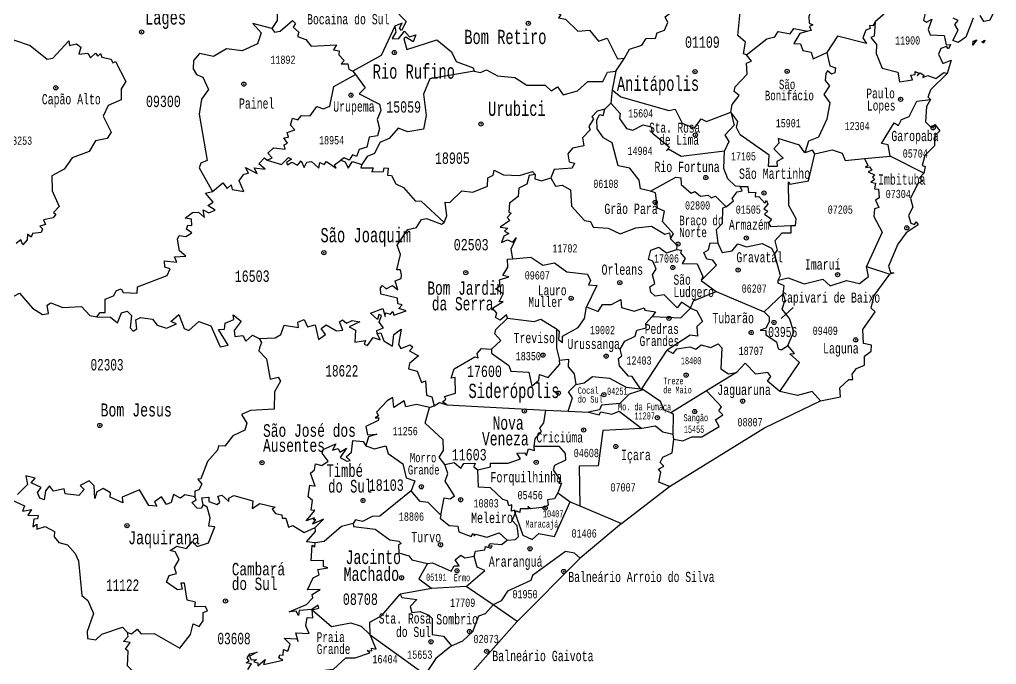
# Model space of a CAD drawing. Header units: millimetres. Extents: x 9851 to 10267, y 23387 to 23778.
# Drawn here: x 10084.85 to 10105.99, y 23432.94 to 23446.9 of the extents above; entities that cross this region are included whole.
import ezdxf
from ezdxf.enums import TextEntityAlignment as Align

# ---------------------------------------------------------------- set-up
doc = ezdxf.new("R2010")
doc.units = ezdxf.units.MM
doc.layers.add('3', color=7, linetype='Continuous')
doc.styles.add('MONOTXT', font='MONOTXT', dxfattribs={"height": 0.2})

# ---------------------------------------------------------------- blocks, each defined once
blk = doc.blocks.new('SEDE')
at = {"layer": '3', "color": 7, "linetype": 'Continuous'}
blk.add_circle((0, 0), 0.00451, dxfattribs=at)

msp = doc.modelspace()

# ---------------------------------------------------------------- linework, layer by layer
at = {"color": 7, "linetype": 'Continuous'}
for p, q in [((10097.756, 23445.785), (10097.939, 23446.066)), ((10092.059, 23445.786), (10092.119, 23445.711)), ((10097.756, 23445.785), (10097.671, 23445.379)), ((10097.671, 23445.379), (10097.644, 23445.094)), ((10097.644, 23445.094), (10097.515, 23444.964)), ((10103.136, 23443.897), (10103.688, 23443.946)), ((10104.418, 23443.576), (10103.688, 23443.946)), ((10103.176, 23441.559), (10103.684, 23441.388)), ((10099.6, 23441.251), (10099.927, 23441.018)), ((10099.927, 23441.018), (10100.962, 23440.578)), ((10101.376, 23440.968), (10100.962, 23440.578)), ((10101.594, 23440.672), (10101.328, 23440.428)), ((10098.317, 23438.907), (10098.864, 23439.743)), ((10100.362, 23439.26), (10099.717, 23438.864)), ((10098.316, 23438.876), (10098.283, 23438.905)), ((10098.317, 23438.907), (10098.316, 23438.876)), ((10099.717, 23438.864), (10098.941, 23438.386)), ((10093.721, 23438.506), (10093.819, 23438.542)), ((10094.095, 23438.561), (10096.238, 23438.448)), ((10096.238, 23438.448), (10096.719, 23438.423)), ((10096.719, 23438.423), (10097.158, 23438.4)), ((10099.008, 23437.818), (10098.997, 23437.92)), ((10097.874, 23435.995), (10098.916, 23436.795)), ((10096.498, 23436.654), (10096.765, 23436.464)), ((10096.765, 23436.464), (10096.973, 23436.373)), ((10096.973, 23436.373), (10097.874, 23435.995)), ((10095.576, 23436.213), (10095.577, 23436.22)), ((10097.874, 23435.995), (10096.983, 23435.244)), ((10096.983, 23435.244), (10095.62, 23433.875)), ((10093.771, 23434.585), (10093.088, 23434.463)), ((10094.514, 23434.628), (10093.771, 23434.585)), ((10095.095, 23434.232), (10094.514, 23434.628)), ((10095.62, 23433.875), (10095.095, 23434.232)), ((10094.217, 23432.298), (10095.62, 23433.875)), ((10092.438, 23433.582), (10093.624, 23432.726))]:
    msp.add_line(p, q, dxfattribs=at)
for points in [[(10095.678, 23448.793), (10095.652, 23448.455), (10095.714, 23448.265), (10095.956, 23448.067), (10095.985, 23447.793), (10096.112, 23447.595), (10096.029, 23447.523), (10096.06, 23447.29), (10096.149, 23447.28), (10096.172, 23447.199), (10096.463, 23447.178), (10096.503, 23447.127), (10096.449, 23447.069), (10096.559, 23447.007), (10096.51, 23446.939), (10096.661, 23446.91), (10096.928, 23446.653), (10097.18, 23446.674), (10097.375, 23446.435), (10097.567, 23446.501), (10097.792, 23446.054), (10097.939, 23446.066)], [(10102.298, 23448.552), (10102.383, 23448.498), (10102.121, 23448.195), (10102.34, 23448.013), (10102.38, 23447.884), (10102.616, 23447.881), (10102.682, 23447.747), (10102.431, 23447.667), (10102.427, 23447.61), (10102.275, 23447.709), (10102.054, 23447.631), (10102.152, 23447.239), (10102.002, 23447.14), (10101.928, 23446.969), (10101.938, 23446.825), (10102.018, 23446.791), (10101.945, 23446.752), (10101.979, 23446.667), (10101.905, 23446.651)], [(10103.22, 23448.64), (10103.141, 23448.538), (10103.442, 23448.52), (10103.364, 23448.409), (10103.35, 23448.16), (10103.447, 23448.009), (10103.555, 23447.991), (10103.521, 23447.906), (10103.689, 23447.843), (10103.787, 23447.704), (10103.889, 23447.845), (10103.998, 23447.807), (10103.87, 23447.738), (10104.023, 23447.44), (10103.997, 23447.214), (10103.597, 23447.053), (10103.366, 23446.85)], [(10090.752, 23448.397), (10090.725, 23448.054), (10090.624, 23448.069), (10090.48, 23447.858), (10090.517, 23447.719), (10090.438, 23447.563), (10090.515, 23447.488), (10090.424, 23447.203), (10090.426, 23446.881), (10090.309, 23446.712)], [(10092.363, 23448.019), (10092.285, 23448.007), (10092.333, 23447.797), (10092.603, 23447.735), (10092.633, 23447.787), (10092.761, 23447.639), (10092.771, 23447.436), (10093.005, 23447.466), (10093.013, 23447.331), (10093.148, 23447.283), (10093.135, 23447.215), (10093.045, 23447.263), (10092.942, 23447.144), (10093.215, 23446.863), (10093.117, 23446.666), (10093.073, 23446.717), (10093.127, 23446.823), (10092.971, 23446.762)], [(10097.939, 23446.066), (10098.049, 23446.26), (10098.312, 23446.348), (10098.41, 23446.489), (10098.613, 23446.499), (10098.644, 23446.614), (10098.807, 23446.672), (10098.88, 23446.841), (10098.824, 23446.959), (10099.115, 23447.188), (10099.166, 23447.36)], [(10100.584, 23446.138), (10100.513, 23446.158), (10100.562, 23446.412), (10100.393, 23446.556), (10100.44, 23447.059)], [(10104.451, 23447.065), (10104.409, 23446.891), (10104.478, 23446.849), (10104.591, 23446.91), (10104.514, 23446.689), (10104.557, 23446.569), (10104.855, 23446.558), (10104.899, 23446.356), (10104.996, 23446.359), (10104.955, 23446.268), (10104.907, 23446.321), (10104.783, 23446.273), (10104.733, 23446.154), (10104.826, 23445.95), (10105.009, 23446.025), (10104.922, 23445.737)], [(10105.99, 23447.171), (10105.838, 23446.884), (10105.716, 23446.863), (10105.637, 23446.987)], [(10090.309, 23446.712), (10090.367, 23446.632), (10090.489, 23446.654), (10090.755, 23446.883), (10090.817, 23446.818), (10090.772, 23446.736), (10090.893, 23446.633), (10090.865, 23446.538), (10091.041, 23446.468), (10091.159, 23446.323), (10091.71, 23446.356), (10091.642, 23446.248), (10091.767, 23446.222), (10091.755, 23446.138), (10091.875, 23446.013), (10091.81, 23445.947), (10091.952, 23445.943), (10091.973, 23445.827), (10092.059, 23445.786)], [(10103.366, 23446.85), (10103.314, 23446.765), (10103.241, 23446.775), (10103.258, 23446.711), (10103.165, 23446.675), (10103.095, 23446.506), (10103.179, 23446.386), (10102.551, 23446.54), (10102.321, 23446.187)], [(10103.366, 23446.85), (10103.342, 23446.544), (10103.274, 23446.517), (10103.394, 23446.364), (10103.384, 23446.166), (10103.515, 23445.852), (10103.852, 23445.766), (10103.888, 23445.555), (10104.172, 23445.6), (10104.139, 23445.702), (10104.228, 23445.716), (10104.228, 23445.778), (10104.311, 23445.739), (10104.273, 23445.682), (10104.34, 23445.746), (10104.42, 23445.699), (10104.394, 23445.648), (10104.504, 23445.689), (10104.681, 23445.624), (10104.85, 23445.755), (10104.922, 23445.737)], [(10105.488, 23446.936), (10105.329, 23446.522), (10105.162, 23446.408), (10105.046, 23446.447), (10105.163, 23446.672), (10105.087, 23446.792), (10105.158, 23446.885), (10105.053, 23446.935)], [(10090.309, 23446.712), (10089.898, 23446.817), (10090.074, 23446.613), (10090.001, 23446.38), (10089.665, 23446.223), (10089.324, 23446.268), (10089.049, 23446.105), (10088.741, 23446.171), (10088.613, 23446.019), (10088.605, 23445.833), (10088.679, 23445.712), (10088.815, 23445.657), (10088.938, 23445.391), (10088.789, 23445.182), (10088.736, 23444.852), (10088.907, 23443.853), (10088.77, 23443.793), (10088.738, 23443.693), (10089.024, 23443.179)], [(10092.971, 23446.762), (10092.675, 23446.127), (10092.059, 23445.786)], [(10092.971, 23446.762), (10092.992, 23446.632), (10092.913, 23446.49), (10093.046, 23446.485), (10093.178, 23446.648), (10093.284, 23446.531), (10093.428, 23446.572), (10093.364, 23446.42), (10093.21, 23446.524), (10093.162, 23446.483), (10093.228, 23446.256), (10093.879, 23446.465), (10094.195, 23446.203), (10094.301, 23445.998), (10094.662, 23445.857), (10094.684, 23445.786)], [(10100.584, 23446.138), (10101.023, 23446.485), (10101.195, 23446.529), (10101.265, 23446.642), (10101.526, 23446.595), (10101.605, 23446.711), (10101.905, 23446.651)], [(10101.905, 23446.651), (10101.736, 23446.601), (10101.602, 23446.387), (10101.751, 23446.38), (10101.798, 23446.234), (10101.983, 23446.195), (10102.024, 23446.051), (10102.321, 23446.187)], [(10084.698, 23446.471), (10085.079, 23446.34), (10085.446, 23446.046), (10085.57, 23446.067), (10085.914, 23446.439), (10085.93, 23446.341), (10086.079, 23446.377), (10086.174, 23446.305), (10086.131, 23446.15), (10086.324, 23446.173), (10086.386, 23446.074), (10086.491, 23446.177), (10086.54, 23446.113), (10086.599, 23446.17), (10086.632, 23446.086), (10086.831, 23446.042), (10086.868, 23445.968), (10086.923, 23445.998), (10087.149, 23445.561), (10087.045, 23445.405), (10087.05, 23445.163), (10086.766, 23445.04), (10086.655, 23444.811), (10086.833, 23444.468), (10086.743, 23444.326), (10086.49, 23444.274), (10086.357, 23444.043), (10085.988, 23443.912), (10085.817, 23443.663), (10085.548, 23443.521), (10085.555, 23443.193), (10085.708, 23442.856), (10085.585, 23442.729), (10085.634, 23442.689), (10085.579, 23442.609), (10085.366, 23442.567), (10085.408, 23442.464), (10085.29, 23442.43), (10085.346, 23442.374), (10085.315, 23442.293), (10085.128, 23442.269), (10085.103, 23442.193), (10085.02, 23442.256), (10085.017, 23442.132), (10084.922, 23442.029), (10084.876, 23442.135), (10084.778, 23442.057)], [(10105.481, 23446.345), (10105.489, 23446.433), (10105.565, 23446.46), (10105.481, 23446.345)], [(10105.712, 23446.388), (10105.672, 23446.421), (10105.74, 23446.453), (10105.712, 23446.388)], [(10100.242, 23444.895), (10100.27, 23445.065), (10100.423, 23445.255), (10100.313, 23445.345), (10100.337, 23445.446), (10100.597, 23445.718), (10100.582, 23445.959), (10100.687, 23446.001), (10100.584, 23446.138)], [(10102.321, 23446.187), (10102.384, 23445.901), (10102.509, 23445.86), (10102.494, 23445.746), (10102.422, 23445.719), (10102.333, 23445.789), (10102.295, 23445.732), (10102.285, 23445.583), (10102.38, 23445.468), (10102.256, 23445.282), (10102.382, 23445.099), (10102.318, 23444.743), (10102.14, 23444.353), (10101.924, 23444.272), (10101.842, 23444.018)], [(10094.684, 23445.786), (10093.727, 23445.621), (10093.59, 23445.285), (10093.646, 23444.828), (10093.594, 23444.531), (10093.253, 23444.472), (10093.043, 23444.551), (10092.849, 23444.324), (10092.644, 23444.238), (10092.533, 23444.006), (10092.37, 23443.941), (10092.259, 23443.768)], [(10094.684, 23445.786), (10094.821, 23445.755), (10094.956, 23445.815), (10095.193, 23445.687), (10095.568, 23445.651), (10095.826, 23445.483), (10096.227, 23445.48), (10096.353, 23445.363), (10096.49, 23445.444), (10096.614, 23445.27), (10096.922, 23445.36), (10097.149, 23445.559), (10097.471, 23445.565), (10097.575, 23445.765), (10097.756, 23445.785)], [(10090.204, 23443.856), (10090.315, 23443.906), (10090.219, 23444.01), (10090.341, 23444.123), (10090.6, 23444.098), (10090.572, 23444.189), (10090.644, 23444.224), (10090.57, 23444.343), (10090.671, 23444.356), (10090.638, 23444.456), (10090.809, 23444.515), (10090.715, 23444.614), (10090.757, 23444.766), (10090.874, 23444.735), (10090.948, 23444.826), (10091.137, 23444.821), (10091.285, 23445.017), (10091.425, 23444.969), (10091.56, 23445.029), (10091.648, 23445.452), (10092.119, 23445.711)], [(10092.119, 23445.711), (10092.33, 23445.423), (10092.201, 23445.292), (10092.638, 23445.069), (10092.664, 23444.935), (10092.591, 23444.741), (10092.638, 23444.541), (10092.596, 23444.386), (10092.418, 23444.356), (10092.363, 23444.142), (10092.196, 23444.093), (10092.14, 23443.935), (10092.052, 23443.977), (10091.985, 23443.86), (10091.877, 23443.91), (10091.803, 23443.86)], [(10104.559, 23445.17), (10104.509, 23445.225), (10104.569, 23445.391), (10104.922, 23445.737)], [(10097.671, 23445.379), (10097.863, 23445.227), (10098.897, 23444.933), (10099.038, 23444.96), (10099.189, 23444.656), (10099.457, 23444.552), (10099.601, 23444.751), (10099.714, 23444.695), (10100.242, 23444.895)], [(10103.688, 23443.946), (10103.649, 23444.193), (10103.505, 23444.221), (10103.777, 23444.668), (10103.872, 23444.61), (10103.936, 23444.736), (10104.1, 23444.804), (10104.268, 23445.138), (10104.559, 23445.17)], [(10104.559, 23445.17), (10104.474, 23445.018), (10104.454, 23444.691), (10104.575, 23444.568), (10104.659, 23444.634), (10104.767, 23444.497), (10104.655, 23444.392), (10104.651, 23444.171), (10104.437, 23443.96), (10104.381, 23443.74), (10104.45, 23443.722), (10104.418, 23443.576)], [(10097.515, 23444.964), (10097.349, 23444.92), (10097.232, 23444.798), (10097.272, 23444.756), (10097.171, 23444.589), (10097.2, 23444.512), (10097.034, 23444.339), (10097.061, 23444.172), (10096.817, 23444.116), (10096.712, 23443.996), (10096.74, 23443.82), (10096.857, 23443.793), (10096.809, 23443.685), (10096.419, 23443.655), (10096.345, 23443.476)], [(10098.506, 23443.19), (10098.289, 23443.237), (10098.261, 23443.423), (10098.059, 23443.688), (10097.8, 23443.736), (10097.671, 23444.233), (10097.486, 23444.343), (10097.346, 23444.537), (10097.341, 23444.727), (10097.396, 23444.849), (10097.476, 23444.827), (10097.515, 23444.964)], [(10097.644, 23445.094), (10097.848, 23444.866), (10097.834, 23444.762), (10097.982, 23444.544), (10098.12, 23444.506), (10098.347, 23444.625), (10098.52, 23444.581), (10098.541, 23444.448), (10098.913, 23444.143), (10098.848, 23444.067), (10098.893, 23444.101), (10099.168, 23443.943), (10100.107, 23444.064)], [(10100.242, 23444.895), (10100.314, 23444.614), (10100.113, 23444.401), (10100.197, 23444.263), (10100.107, 23444.064)], [(10101.842, 23444.018), (10101.727, 23444.181), (10101.269, 23444.326), (10101.283, 23444.225), (10101.175, 23444.101), (10101.375, 23443.899), (10101.238, 23443.833), (10101.244, 23443.722), (10101.054, 23443.72), (10101.072, 23443.966), (10100.442, 23444.404), (10100.363, 23444.567), (10100.394, 23444.697), (10100.242, 23444.895)], [(10102.058, 23443.996), (10102.007, 23444.074), (10101.842, 23444.018)], [(10102.058, 23443.996), (10102.435, 23444.082), (10102.653, 23444.012), (10102.715, 23443.853), (10103.136, 23443.897)], [(10089.024, 23443.179), (10089.248, 23443.369), (10089.342, 23443.244), (10089.43, 23443.326), (10089.449, 23443.226), (10089.705, 23443.178), (10089.599, 23443.412), (10089.7, 23443.553), (10089.8, 23443.577), (10089.74, 23443.699), (10089.988, 23443.57), (10089.926, 23443.694), (10090.162, 23443.667), (10090.025, 23443.781), (10090.15, 23443.906), (10090.204, 23443.856)], [(10090.204, 23443.856), (10090.514, 23443.768), (10090.671, 23443.919), (10090.733, 23443.883), (10090.627, 23443.807), (10090.648, 23443.758), (10090.742, 23443.815), (10090.864, 23443.752), (10090.943, 23443.846), (10091.01, 23443.701), (10091.068, 23443.814), (10091.164, 23443.832), (10091.328, 23443.684), (10091.345, 23443.808), (10091.443, 23443.767), (10091.491, 23443.829), (10091.7, 23443.687), (10091.663, 23443.759), (10091.803, 23443.86)], [(10100.444, 23443.29), (10100.346, 23443.296), (10100.18, 23443.455), (10100.093, 23443.68), (10100.107, 23444.064)], [(10101.538, 23442.443), (10101.642, 23442.446), (10101.657, 23442.586), (10101.497, 23442.876), (10101.489, 23443.387), (10101.519, 23443.339), (10101.923, 23443.408), (10102.058, 23443.996)], [(10103.136, 23443.897), (10103.203, 23443.742), (10103.156, 23443.699), (10103.24, 23443.713), (10103.293, 23443.641), (10103.211, 23443.609), (10103.351, 23443.54), (10103.308, 23443.489), (10103.36, 23443.44), (10103.271, 23443.384), (10103.373, 23443.359), (10103.349, 23443.236), (10103.44, 23443.232), (10103.449, 23443.046), (10103.369, 23442.989), (10103.445, 23442.835), (10103.353, 23442.807), (10103.338, 23442.638), (10103.517, 23442.303), (10103.176, 23441.559)], [(10091.803, 23443.86), (10091.895, 23443.823), (10091.959, 23443.682), (10092.054, 23443.827), (10092.259, 23443.768)], [(10092.259, 23443.768), (10092.232, 23443.696), (10092.502, 23443.696), (10092.472, 23443.609), (10092.725, 23443.614), (10092.74, 23443.691), (10092.827, 23443.686), (10092.808, 23443.535), (10092.898, 23443.523), (10092.989, 23443.344), (10093.157, 23443.27), (10093.408, 23442.979), (10093.543, 23442.971), (10094.038, 23442.512)], [(10094.038, 23442.512), (10094.092, 23442.652), (10094.061, 23442.949), (10094.158, 23442.945), (10094.418, 23443.195), (10094.658, 23443.165), (10094.974, 23443.298), (10094.983, 23443.474), (10095.097, 23443.536), (10095.117, 23443.643), (10095.324, 23443.541), (10095.67, 23443.525), (10095.953, 23443.61), (10096.009, 23443.545)], [(10096.009, 23443.545), (10095.876, 23443.523), (10095.827, 23443.34), (10095.655, 23443.251), (10095.64, 23443.072), (10095.453, 23442.925), (10095.436, 23442.731), (10095.488, 23442.709), (10095.404, 23442.616), (10095.458, 23442.549), (10095.252, 23442.406), (10095.413, 23442.384), (10095.343, 23442.324), (10095.438, 23442.271), (10095.327, 23442.211), (10095.278, 23442.074), (10095.407, 23442.133), (10095.521, 23442.086), (10095.594, 23442.18), (10095.477, 23441.935), (10095.516, 23441.72)], [(10096.009, 23443.545), (10096, 23443.458), (10096.144, 23443.409), (10096.345, 23443.476)], [(10096.345, 23443.476), (10096.449, 23443.298), (10096.589, 23443.314), (10096.771, 23443.215), (10096.79, 23442.861), (10097.078, 23442.552), (10097.202, 23442.529), (10097.259, 23442.408), (10097.584, 23442.384), (10097.846, 23442.263), (10098.184, 23442.396), (10098.526, 23442.432), (10098.815, 23442.256), (10098.916, 23442.282), (10098.936, 23442.154)], [(10098.506, 23443.19), (10099.052, 23443.493), (10099.161, 23443.473), (10099.17, 23443.332), (10099.381, 23443.147), (10099.459, 23443.178), (10099.582, 23443.08), (10099.754, 23443.1), (10099.813, 23443.04), (10099.912, 23443.078), (10100.144, 23442.851)], [(10104.418, 23443.576), (10104.325, 23443.474), (10104.392, 23443.405), (10104.288, 23443.354), (10104.127, 23443.026), (10104.178, 23442.842), (10104.083, 23442.661), (10104.136, 23442.493), (10104.214, 23442.463), (10104.253, 23442.523), (10104.292, 23442.458), (10104.038, 23442.286), (10103.858, 23442.041), (10103.656, 23441.561), (10103.694, 23441.428), (10103.772, 23441.422), (10103.684, 23441.388)], [(10100.144, 23442.851), (10100.298, 23442.975), (10100.268, 23443.032), (10100.378, 23443.175), (10100.489, 23443.193), (10100.444, 23443.29)], [(10100.444, 23443.29), (10100.606, 23443.288), (10100.622, 23443.162), (10100.772, 23443.167), (10100.77, 23443.066), (10100.849, 23443.069), (10100.976, 23442.93), (10101.013, 23442.983), (10101.041, 23442.903), (10100.958, 23442.804), (10101.045, 23442.755), (10100.967, 23442.689), (10101.123, 23442.582), (10101.056, 23442.495), (10101.097, 23442.425), (10101.538, 23442.443)], [(10086.524, 23440.467), (10086.596, 23440.562), (10086.702, 23440.562), (10086.702, 23440.85), (10086.883, 23440.918), (10086.946, 23441.039), (10087.046, 23441.074), (10087.093, 23440.991), (10087.395, 23440.979), (10087.404, 23441.118), (10088.046, 23441.365), (10088.105, 23441.507), (10087.993, 23441.544), (10087.985, 23441.681), (10088.255, 23441.65), (10088.205, 23441.763), (10088.447, 23441.781), (10088.308, 23441.898), (10088.267, 23442.149), (10088.3, 23442.225), (10088.444, 23442.205), (10088.58, 23442.286), (10088.463, 23442.365), (10088.487, 23442.454), (10088.575, 23442.443), (10088.569, 23442.581), (10088.435, 23442.605), (10088.589, 23442.728), (10088.72, 23442.731), (10088.848, 23442.614), (10088.819, 23442.782), (10088.946, 23442.715), (10089.081, 23442.775), (10088.924, 23442.875), (10089.037, 23442.948), (10088.871, 23443.146), (10089.024, 23443.179)], [(10098.936, 23442.154), (10099, 23442.264), (10098.762, 23442.534), (10098.807, 23442.755), (10098.655, 23442.819), (10098.612, 23443.151), (10098.506, 23443.19)], [(10100.144, 23442.851), (10100.062, 23442.821), (10100.052, 23442.488), (10099.926, 23442.35), (10099.961, 23442.065)], [(10092.587, 23440.106), (10092.581, 23440.169), (10092.725, 23440.228), (10092.628, 23440.348), (10092.683, 23440.497), (10092.623, 23440.517), (10092.598, 23440.411), (10092.445, 23440.545), (10092.711, 23440.646), (10092.758, 23440.472), (10092.765, 23440.555), (10092.873, 23440.524), (10092.924, 23440.586), (10092.946, 23440.506), (10093.218, 23440.598), (10093.057, 23440.649), (10093.13, 23440.729), (10093.038, 23440.749), (10093.03, 23440.868), (10092.667, 23440.955), (10092.66, 23441.096), (10092.703, 23441.143), (10092.786, 23441.07), (10092.917, 23441.143), (10093.038, 23441.05), (10092.981, 23441.248), (10093.108, 23441.299), (10093.114, 23441.375), (10093.092, 23441.486), (10093.016, 23441.485), (10093.092, 23441.813), (10093.019, 23442.017), (10093.252, 23442.361), (10093.436, 23442.404), (10093.547, 23442.571), (10093.658, 23442.593), (10093.981, 23442.472), (10094.038, 23442.512)], [(10101.538, 23442.443), (10101.538, 23442.276), (10101.343, 23442.278), (10101.193, 23442.11), (10101.244, 23441.91), (10101.185, 23441.83)], [(10083.792, 23442.117), (10083.802, 23441.922), (10084.162, 23441.581), (10084.106, 23441.418), (10084.464, 23441.168), (10084.429, 23440.997), (10084.506, 23440.883), (10084.633, 23440.866), (10084.847, 23440.978), (10085.129, 23440.653), (10085.344, 23440.515), (10085.475, 23440.537), (10085.445, 23440.719), (10085.529, 23440.769), (10085.785, 23440.669), (10086.19, 23440.69), (10086.373, 23440.499), (10086.524, 23440.467)], [(10099.372, 23440.653), (10099.173, 23440.786), (10099.077, 23440.665), (10098.798, 23440.945), (10098.605, 23440.917), (10098.509, 23440.999), (10098.488, 23441.119), (10098.599, 23441.191), (10098.546, 23441.373), (10098.626, 23441.507), (10098.552, 23441.675), (10098.458, 23441.708), (10098.509, 23441.91), (10098.686, 23441.974), (10098.852, 23441.849), (10099.075, 23441.923)], [(10099.075, 23441.923), (10099.083, 23442.013), (10098.936, 23442.154)], [(10099.6, 23441.251), (10099.93, 23441.588), (10099.854, 23441.692), (10099.722, 23441.718), (10099.654, 23441.861), (10099.757, 23441.918), (10099.797, 23442.07), (10099.961, 23442.065)], [(10099.961, 23442.065), (10100.052, 23441.858), (10100.273, 23441.895), (10100.39, 23442.05), (10100.578, 23441.984), (10100.923, 23442.057), (10101.124, 23441.956), (10101.185, 23441.83)], [(10095.516, 23441.72), (10095.914, 23441.757), (10096.173, 23441.588), (10096.422, 23441.638), (10096.69, 23441.444), (10097.141, 23441.389), (10097.203, 23441.251), (10097.16, 23441.158), (10097.34, 23441.146), (10097.12, 23440.685)], [(10099.075, 23441.923), (10099.176, 23441.91), (10099.149, 23441.853), (10099.251, 23441.731), (10099.19, 23441.623), (10099.511, 23441.616), (10099.633, 23441.339), (10099.6, 23441.251)], [(10101.265, 23441.259), (10101.314, 23441.363), (10101.185, 23441.83)], [(10095.406, 23440.441), (10095.389, 23440.511), (10095.253, 23440.395), (10095.147, 23440.449), (10095.178, 23440.549), (10095.087, 23440.658), (10095.312, 23440.801), (10095.229, 23440.795), (10095.317, 23440.965), (10095.152, 23441.073), (10095.247, 23441.129), (10095.233, 23441.268), (10095.438, 23441.332), (10095.305, 23441.36), (10095.414, 23441.539), (10095.408, 23441.713), (10095.516, 23441.72)], [(10101.265, 23441.259), (10101.482, 23441.309), (10101.827, 23441.184), (10102.232, 23441.283), (10102.39, 23441.135), (10102.745, 23441.256), (10103.028, 23441.185), (10103.222, 23441.337), (10103.176, 23441.559)], [(10102.182, 23438.647), (10102.618, 23438.738), (10102.602, 23438.928), (10102.798, 23439.111), (10102.88, 23439.107), (10102.867, 23439.228), (10102.964, 23439.349), (10103.135, 23439.422), (10103.136, 23439.613), (10103.275, 23439.723), (10103.288, 23439.85), (10103.115, 23439.888), (10103.097, 23440.196), (10103.366, 23440.573), (10103.276, 23440.655), (10103.344, 23440.932), (10103.684, 23441.388)], [(10101.376, 23440.968), (10101.394, 23441.137), (10101.267, 23441.193), (10101.265, 23441.259)], [(10099.372, 23440.653), (10099.435, 23440.813), (10099.927, 23441.018)], [(10101.473, 23439.848), (10101.608, 23440.144), (10101.512, 23440.43), (10101.351, 23440.632), (10101.418, 23440.834), (10101.376, 23440.968)], [(10097.12, 23440.685), (10097.367, 23440.585), (10097.463, 23440.733), (10097.657, 23440.734), (10097.863, 23440.842), (10097.879, 23440.669), (10098.148, 23440.589), (10098.368, 23440.664), (10098.382, 23440.609), (10098.61, 23440.575), (10098.541, 23440.471)], [(10086.524, 23440.467), (10086.815, 23440.46), (10086.97, 23440.335), (10087.055, 23440.555), (10087.18, 23440.593), (10087.275, 23440.497), (10087.243, 23440.228), (10087.311, 23440.158), (10087.39, 23440.207), (10087.363, 23440.4), (10087.467, 23440.454), (10087.723, 23440.416), (10087.83, 23440.289), (10088.03, 23440.222), (10088.248, 23440.313), (10088.12, 23440.368), (10088.298, 23440.515), (10088.41, 23440.216), (10088.513, 23440.171), (10088.732, 23440.365), (10088.99, 23440.27), (10089.187, 23439.821), (10089.363, 23439.851), (10089.153, 23440.193), (10089.283, 23440.201), (10089.3, 23440.333), (10089.485, 23440.407), (10089.473, 23440.513), (10089.642, 23440.371), (10089.494, 23440.171), (10089.507, 23440.04), (10089.679, 23440.066), (10089.744, 23439.943), (10089.887, 23440.072), (10090.031, 23440)], [(10096.472, 23440.209), (10096.529, 23440.159), (10096.512, 23439.977), (10096.597, 23439.91), (10096.599, 23440.052), (10096.939, 23440.236), (10097.077, 23440.433), (10097.12, 23440.685)], [(10098.541, 23440.471), (10099.16, 23440.448), (10099.372, 23440.653)], [(10099.372, 23440.653), (10099.506, 23440.6), (10099.629, 23440.365), (10099.505, 23440.258), (10099.522, 23440.051), (10099.359, 23440.071), (10098.864, 23439.743)], [(10100.962, 23440.578), (10101.073, 23440.467), (10101.072, 23440.36), (10101.001, 23440.224), (10100.873, 23440.176), (10100.998, 23440.173), (10101.002, 23440.08), (10101.23, 23439.925), (10101.263, 23439.771), (10101.34, 23439.751), (10101.473, 23439.848)], [(10090.031, 23440), (10090.379, 23440.011), (10090.501, 23440.085), (10090.573, 23440.29), (10090.882, 23440.238), (10090.87, 23440.35), (10091.01, 23440.411), (10091.082, 23440.25), (10091.243, 23440.291), (10091.321, 23439.978), (10091.472, 23440.087), (10091.377, 23440.213), (10091.483, 23440.295), (10091.705, 23440.161), (10091.844, 23440.181), (10091.776, 23440.357), (10091.84, 23440.401), (10091.927, 23440.327), (10092.044, 23440.387), (10092.216, 23440.357), (10091.983, 23440.251), (10092.118, 23440.181), (10092.103, 23439.916), (10092.334, 23439.957), (10092.305, 23439.875), (10092.379, 23439.849), (10092.5, 23440.017), (10092.652, 23439.966), (10092.587, 23440.106)], [(10095.059, 23439.767), (10095.263, 23439.957), (10095.131, 23440.097), (10095.155, 23440.194), (10095.406, 23440.441)], [(10095.406, 23440.441), (10095.983, 23440.365), (10096.128, 23440.417), (10096.472, 23440.209)], [(10098.283, 23438.905), (10098.109, 23439.173), (10098.03, 23439.179), (10097.829, 23439.408), (10097.807, 23439.562), (10097.883, 23439.622), (10097.847, 23439.766), (10097.947, 23439.941), (10098.169, 23440.052), (10098.205, 23440.181), (10098.407, 23440.228), (10098.402, 23440.325), (10098.541, 23440.471)], [(10092.587, 23440.106), (10092.664, 23440.118), (10092.734, 23439.95), (10092.923, 23439.835), (10092.947, 23440.084), (10093.107, 23440.203), (10093.047, 23439.868), (10093.097, 23439.78), (10093.303, 23439.86), (10093.361, 23439.808), (10093.29, 23439.734), (10093.485, 23439.623), (10093.29, 23439.454), (10093.267, 23439.341), (10093.45, 23439.29), (10093.545, 23439.045), (10093.633, 23439.083), (10093.653, 23438.77), (10093.771, 23438.737), (10093.819, 23438.542)], [(10096.472, 23440.209), (10096.466, 23439.79), (10096.537, 23439.528)], [(10090.031, 23440), (10090.087, 23439.912), (10090.041, 23439.793), (10090.029, 23439.729), (10090.191, 23439.555), (10090.269, 23439.114), (10090.444, 23439.158), (10090.499, 23439.071), (10090.364, 23438.842), (10090.357, 23438.465), (10089.849, 23438.437), (10089.655, 23438.35), (10089.767, 23438.167), (10089.723, 23438.011), (10089.465, 23437.888), (10089.292, 23437.67), (10089.157, 23437.671), (10089.135, 23437.579), (10088.917, 23437.335), (10088.775, 23436.961), (10088.71, 23436.955), (10088.79, 23436.846), (10088.731, 23436.719), (10088.642, 23436.693), (10088.641, 23436.568)], [(10098.864, 23439.743), (10098.992, 23439.67), (10099.072, 23439.773), (10099.352, 23439.821), (10099.483, 23439.764), (10099.597, 23439.858), (10099.807, 23439.806), (10099.97, 23439.879), (10100.046, 23439.794), (10100.023, 23439.343), (10100.188, 23439.23), (10100.362, 23439.26)], [(10101.303, 23438.852), (10101.73, 23439.481), (10101.515, 23439.669), (10101.622, 23439.674), (10101.473, 23439.848)], [(10094.095, 23438.561), (10094, 23438.625), (10094.075, 23438.688), (10094.043, 23438.745), (10094.28, 23438.816), (10094.273, 23439.151), (10094.189, 23439.14), (10094.253, 23439.344), (10094.7, 23439.599), (10094.771, 23439.579), (10094.753, 23439.674), (10094.846, 23439.785), (10095.059, 23439.767)], [(10095.059, 23439.767), (10095.06, 23439.677), (10095.436, 23439.415), (10095.482, 23439.293), (10095.87, 23439.272), (10095.932, 23438.965), (10096.089, 23439.097), (10096.102, 23439.216), (10096.286, 23439.157), (10096.538, 23439.445), (10096.537, 23439.528)], [(10096.537, 23439.528), (10096.726, 23439.554), (10096.72, 23439.387), (10096.849, 23439.231), (10096.89, 23439.004)], [(10101.303, 23438.852), (10101.038, 23439.072), (10101.11, 23439.174), (10101.041, 23439.265), (10100.78, 23439.227), (10100.555, 23439.467), (10100.362, 23439.26)], [(10096.719, 23438.423), (10096.812, 23438.714), (10096.73, 23438.842), (10096.89, 23439.004)], [(10096.89, 23439.004), (10097.071, 23439.035), (10097.247, 23439.172), (10097.619, 23439.141), (10097.98, 23438.943), (10098.283, 23438.905)], [(10098.316, 23438.876), (10098.044, 23438.793), (10097.838, 23438.588), (10097.446, 23438.553), (10097.398, 23438.456), (10097.158, 23438.4)], [(10098.941, 23438.386), (10098.799, 23438.448), (10098.718, 23438.636), (10098.317, 23438.907)], [(10099.008, 23437.818), (10099.205, 23437.782), (10099.396, 23437.871), (10099.616, 23437.866), (10099.988, 23438.096), (10099.909, 23438.235), (10100.065, 23438.346), (10099.984, 23438.43), (10100.042, 23438.52), (10099.717, 23438.864)], [(10102.182, 23438.647), (10102.005, 23438.85), (10101.686, 23438.761), (10101.303, 23438.852)], [(10093.721, 23438.506), (10093.439, 23438.568), (10093.211, 23438.515), (10093.169, 23438.645), (10092.947, 23438.503), (10092.924, 23438.719), (10092.802, 23438.648), (10092.576, 23438.401), (10092.619, 23438.326), (10092.544, 23438.277), (10092.621, 23438.281), (10092.608, 23438.225), (10092.341, 23438.09), (10092.377, 23437.915), (10092.581, 23437.93), (10092.402, 23437.871), (10092.342, 23437.673)], [(10093.819, 23438.542), (10093.934, 23438.613), (10094.095, 23438.561)], [(10098.916, 23436.795), (10100.971, 23438.062), (10102.182, 23438.647)], [(10094.049, 23437.268), (10093.928, 23437.427), (10094.024, 23437.574), (10094.015, 23437.801), (10093.625, 23438.165), (10093.721, 23438.506)], [(10095.989, 23437.667), (10096.005, 23437.823), (10096.147, 23437.984), (10096.105, 23438.057), (10096.192, 23438.17), (10096.238, 23438.448)], [(10097.158, 23438.4), (10097.389, 23438.344), (10097.429, 23438.408), (10097.664, 23438.361), (10097.826, 23438.422), (10098.312, 23438.053)], [(10098.997, 23437.92), (10099, 23438.351), (10098.941, 23438.386)], [(10098.312, 23438.053), (10097.469, 23438.003), (10097.369, 23437.244), (10096.956, 23437.234), (10096.973, 23436.373)], [(10098.997, 23437.92), (10098.767, 23437.97), (10098.61, 23438.097), (10098.312, 23438.053)], [(10091.249, 23435.909), (10091.425, 23436.088), (10091.192, 23435.975), (10091.263, 23436.069), (10091.207, 23436.069), (10091.23, 23436.119), (10091.05, 23436.052), (10091.239, 23436.275), (10091.156, 23436.279), (10091.186, 23436.491), (10091.098, 23436.57), (10091.133, 23436.822), (10091.245, 23436.8), (10091.145, 23437.086), (10091.235, 23437.152), (10091.251, 23437.284), (10091.387, 23437.252), (10091.529, 23437.345), (10091.4, 23437.515), (10091.418, 23437.596), (10091.692, 23437.72), (10091.618, 23437.578), (10091.747, 23437.614), (10091.781, 23437.54), (10091.923, 23437.624), (10091.79, 23437.423), (10091.932, 23437.345), (10092, 23437.36), (10091.919, 23437.433), (10092.029, 23437.536), (10092.062, 23437.791), (10092.284, 23437.77), (10092.342, 23437.673)], [(10098.916, 23436.795), (10098.68, 23436.885), (10098.726, 23437.107), (10098.677, 23437.166), (10098.791, 23437.235), (10098.712, 23437.31), (10098.768, 23437.429), (10098.973, 23437.523), (10099.008, 23437.818)], [(10092.342, 23437.673), (10092.528, 23437.606), (10092.778, 23437.672), (10092.824, 23437.506), (10093.142, 23437.284), (10093.213, 23436.981), (10093.401, 23436.918), (10093.322, 23436.699)], [(10094.768, 23437.153), (10095.039, 23437.218), (10095.039, 23437.302), (10095.425, 23437.301), (10095.687, 23437.391), (10095.608, 23437.517), (10095.774, 23437.523), (10095.818, 23437.466), (10095.866, 23437.612), (10095.99, 23437.572), (10095.989, 23437.667)], [(10095.989, 23437.667), (10096.522, 23437.67), (10096.655, 23437.511), (10096.661, 23437.366), (10096.424, 23437.251), (10096.396, 23437.157), (10096.547, 23436.931), (10096.521, 23436.866), (10096.58, 23436.864), (10096.498, 23436.654)], [(10094.049, 23437.268), (10094.254, 23437.311), (10094.399, 23437.193), (10094.462, 23437.292), (10094.708, 23437.296), (10094.677, 23437.218), (10094.768, 23437.153)], [(10093.963, 23436.176), (10094.035, 23436.55), (10094.168, 23436.528), (10094.263, 23436.595), (10094.062, 23436.911), (10094.117, 23437.076), (10094.049, 23437.268)], [(10095.577, 23436.22), (10095.558, 23436.282), (10095.498, 23436.259), (10095.499, 23436.396), (10095.438, 23436.372), (10095.409, 23436.487), (10095.304, 23436.51), (10095.041, 23436.762), (10094.781, 23436.779), (10094.768, 23437.153)], [(10088.641, 23436.568), (10088.423, 23436.612), (10088.332, 23436.544), (10088.177, 23436.618), (10088.132, 23436.448), (10088.027, 23436.406), (10087.921, 23436.57), (10087.767, 23436.463), (10087.82, 23436.37), (10087.645, 23436.381), (10087.441, 23436.72), (10087.068, 23436.56), (10087.087, 23436.442), (10086.808, 23436.561), (10086.816, 23436.659), (10086.661, 23436.748), (10086.519, 23436.678), (10086.48, 23436.537), (10086.462, 23436.806), (10086.353, 23436.916), (10086.157, 23436.816), (10086.245, 23436.726), (10086.132, 23436.602), (10085.838, 23436.633), (10085.811, 23436.743), (10085.581, 23436.696), (10085.5, 23436.806), (10085.407, 23436.698), (10085.383, 23436.505), (10085.288, 23436.539), (10085.237, 23436.665), (10085.32, 23436.774), (10085.102, 23436.875), (10085.188, 23436.972), (10084.985, 23437.023), (10085.018, 23436.834), (10084.806, 23436.621)], [(10093.322, 23436.699), (10092.643, 23436.151), (10092.479, 23436.147), (10092.27, 23436.034), (10092.121, 23436.071), (10092.068, 23435.993)], [(10093.963, 23436.176), (10093.688, 23436.447), (10093.517, 23436.47), (10093.322, 23436.699)], [(10084.69, 23436.498), (10084.958, 23436.373), (10084.915, 23436.258), (10085.104, 23436.296), (10085.029, 23436.172), (10085.252, 23436.163), (10085.237, 23436.093), (10085.156, 23436.086), (10085.138, 23435.924), (10085.222, 23435.975), (10085.221, 23435.871), (10085.405, 23435.93), (10085.605, 23435.82), (10085.597, 23435.701), (10085.696, 23435.581), (10085.89, 23435.531), (10086.053, 23435.346), (10086.125, 23435.186), (10086.2, 23434.434), (10086.326, 23434.323), (10086.449, 23434.048), (10086.31, 23433.654), (10086.321, 23433.5), (10086.5, 23433.475), (10086.632, 23433.596), (10087.078, 23433.748), (10087.182, 23433.63)], [(10088.819, 23436.398), (10088.778, 23436.317), (10088.689, 23436.323), (10088.58, 23436.45), (10088.674, 23436.507), (10088.641, 23436.568)], [(10088.819, 23436.398), (10088.797, 23436.547), (10088.942, 23436.565), (10088.945, 23436.469), (10089.123, 23436.406), (10089.181, 23436.454), (10089.143, 23436.586), (10089.223, 23436.603), (10089.38, 23436.466), (10089.38, 23436.539), (10089.487, 23436.597), (10089.9, 23436.482), (10089.885, 23436.316), (10090.05, 23436.426), (10090.381, 23436.35), (10090.318, 23436.306), (10090.389, 23436.206), (10090.523, 23436.182), (10090.533, 23436.108), (10090.614, 23436.109), (10090.669, 23435.914), (10090.761, 23435.947), (10091.006, 23435.799), (10091.249, 23435.909)], [(10095.576, 23436.213), (10095.738, 23435.743), (10095.939, 23435.648), (10096.087, 23435.777), (10096.429, 23435.709), (10096.765, 23436.464)], [(10096.498, 23436.654), (10096.424, 23436.53), (10096.276, 23436.506), (10096.287, 23436.39), (10096.211, 23436.348), (10095.908, 23436.313), (10095.849, 23436.36), (10095.86, 23436.307), (10095.68, 23436.31), (10095.674, 23436.231), (10095.592, 23436.267), (10095.577, 23436.22)], [(10087.182, 23433.63), (10087.27, 23433.607), (10087.397, 23433.702), (10087.483, 23433.607), (10087.765, 23433.613), (10088.319, 23433.291), (10088.547, 23433.588), (10088.607, 23433.82), (10088.736, 23433.762), (10088.824, 23433.883), (10088.824, 23434.064), (10088.915, 23434.103), (10088.873, 23434.195), (10088.643, 23434.189), (10088.657, 23434.288), (10088.479, 23434.336), (10088.416, 23434.698), (10088.34, 23434.7), (10088.371, 23434.572), (10088.269, 23434.557), (10088.032, 23434.724), (10088.084, 23434.868), (10088.243, 23434.907), (10088.205, 23435.041), (10088.302, 23435.215), (10088.218, 23435.379), (10088.108, 23435.412), (10088.253, 23435.504), (10088.462, 23435.45), (10088.591, 23435.606), (10088.689, 23435.495), (10088.936, 23435.571), (10089.073, 23435.923), (10088.942, 23435.936), (10088.972, 23436.116), (10088.907, 23436.346), (10088.819, 23436.398)], [(10093.963, 23436.176), (10093.951, 23436.11), (10094.149, 23435.951), (10094.332, 23435.935), (10094.353, 23435.811), (10094.619, 23435.711), (10094.663, 23435.778), (10094.692, 23435.723), (10094.715, 23435.765), (10094.962, 23435.697), (10095.226, 23435.793), (10095.403, 23435.631)], [(10095.403, 23435.631), (10095.583, 23435.643), (10095.647, 23435.714), (10095.616, 23435.943), (10095.51, 23436.058), (10095.576, 23436.213)], [(10091.246, 23435.574), (10091.058, 23435.594), (10091.25, 23435.82), (10091.249, 23435.909)], [(10092.068, 23435.993), (10091.816, 23435.928), (10091.442, 23435.602), (10091.246, 23435.574)], [(10092.068, 23435.993), (10092.074, 23435.931), (10092.547, 23435.871), (10092.859, 23435.636), (10093.06, 23435.607), (10093.105, 23435.557), (10093.053, 23435.533), (10093.059, 23435.359), (10093.274, 23435.292), (10093.335, 23435.203), (10093.675, 23435.125)], [(10094.685, 23435.286), (10094.717, 23435.397), (10094.917, 23435.423), (10094.935, 23435.492), (10095.047, 23435.456), (10095.075, 23435.506), (10094.995, 23435.498), (10095.03, 23435.562), (10095.277, 23435.541), (10095.403, 23435.631)], [(10091.184, 23434.121), (10091.329, 23434.16), (10091.31, 23434.225), (10091.173, 23434.128), (10090.899, 23434.113), (10090.885, 23434.002), (10090.833, 23434.093), (10090.682, 23434.08), (10091.059, 23434.243), (10091.199, 23434.387), (10091.181, 23434.455), (10091.356, 23434.566), (10091.078, 23434.559), (10091.202, 23434.818), (10091.335, 23434.883), (10091.307, 23434.995), (10091.517, 23435.032), (10091.424, 23435.06), (10091.427, 23435.191), (10091.162, 23435.188), (10091.18, 23435.527), (10091.24, 23435.487), (10091.246, 23435.574)], [(10093.675, 23435.125), (10093.788, 23435.144), (10094.186, 23434.96), (10094.255, 23435.074), (10094.366, 23435.074), (10094.273, 23435.206), (10094.401, 23435.31), (10094.486, 23435.249), (10094.685, 23435.286)], [(10094.514, 23434.628), (10094.917, 23434.973), (10094.749, 23435.049), (10094.685, 23435.286)], [(10096.983, 23435.244), (10096.861, 23435.348), (10096.66, 23435.385), (10095.953, 23434.864), (10095.916, 23434.761), (10095.406, 23434.525), (10095.27, 23434.317), (10095.095, 23434.232)], [(10093.675, 23435.125), (10093.491, 23434.795), (10093.771, 23434.585)], [(10092.438, 23433.582), (10092.427, 23433.859), (10092.692, 23434.003), (10093.088, 23434.463)], [(10093.088, 23434.463), (10093.122, 23434.39), (10093.449, 23434.35), (10093.304, 23434.193), (10093.341, 23434.066), (10093.519, 23434.085), (10093.703, 23434.006), (10093.779, 23433.938), (10093.775, 23433.591), (10094.022, 23433.554), (10094.193, 23433.348)], [(10094.193, 23433.348), (10094.444, 23433.455), (10094.655, 23433.655), (10094.787, 23433.994), (10094.934, 23434.043), (10095.095, 23434.232)], [(10089.788, 23432.832), (10089.868, 23432.958), (10089.753, 23432.978), (10089.82, 23433.023), (10089.771, 23433.083), (10089.829, 23433.175), (10089.988, 23433.209), (10089.827, 23433.118), (10089.862, 23433.044), (10089.973, 23433.046), (10089.922, 23432.995), (10090.008, 23432.978), (10090.002, 23432.915), (10090.166, 23433.049), (10090.127, 23432.937), (10090.545, 23433.036), (10090.462, 23433.086), (10090.48, 23433.153), (10090.556, 23433.142), (10090.558, 23433.262), (10090.658, 23433.232), (10090.704, 23433.379), (10090.573, 23433.514), (10090.846, 23433.498), (10090.875, 23433.435), (10090.827, 23433.624), (10091.113, 23433.614), (10091.044, 23433.779), (10091.075, 23433.961), (10091.197, 23433.953), (10091.184, 23434.121)], [(10091.184, 23434.121), (10091.596, 23433.766), (10092.018, 23433.846), (10092.241, 23433.774), (10092.438, 23433.582)], [(10089.272, 23432.549), (10089.037, 23432.47), (10088.765, 23432.224), (10088.192, 23432.025), (10088.065, 23431.887), (10087.744, 23431.864), (10087.774, 23432.023), (10087.617, 23432.105), (10087.595, 23432.21), (10087.477, 23432.232), (10087.435, 23432.396), (10087.518, 23432.585), (10087.424, 23432.56), (10087.438, 23432.664), (10087.184, 23432.909), (10087.199, 23433.228), (10087.14, 23433.272), (10087.246, 23433.42), (10087.098, 23433.44), (10087.198, 23433.549), (10087.182, 23433.63)], [(10091.258, 23432.796), (10091.645, 23432.843), (10091.912, 23433.086), (10092.112, 23433.084), (10092.429, 23433.195), (10092.368, 23433.247), (10092.472, 23433.238), (10092.465, 23433.295), (10092.563, 23433.273), (10092.438, 23433.582)], [(10094.193, 23433.348), (10093.854, 23433.071), (10093.624, 23432.726)]]:
    msp.add_lwpolyline(points, dxfattribs=at)
for p in [(10087.491, 23446.632), (10095.86, 23446.821), (10105.507, 23446.425), (10105.72, 23446.427), (10092.96, 23446.188), (10099.466, 23445.774), (10101.46, 23445.78), (10085.633, 23445.424), (10089.702, 23445.505), (10092.022, 23445.266), (10103.916, 23445.177), (10094.835, 23444.643), (10104.619, 23444.56), (10099.474, 23444.402), (10099.699, 23443.482), (10100.958, 23443.146), (10098.605, 23442.943), (10104.049, 23442.393), (10100.577, 23442.174), (10099.097, 23442.043), (10091.435, 23441.855), (10094.505, 23441.424), (10098.985, 23441.535), (10100.399, 23441.482), (10102.552, 23441.38), (10097.838, 23441.205), (10096.785, 23440.866), (10098.902, 23440.435), (10101.174, 23440.346), (10100.683, 23440.127), (10102.944, 23439.968), (10096.177, 23439.638), (10097.544, 23439.616), (10099.274, 23439.205), (10096.508, 23438.816), (10097.494, 23438.782), (10100.497, 23438.643), (10095.774, 23438.427), (10099.46, 23438.416), (10098.652, 23438.285), (10086.585, 23438.116), (10097.055, 23438.018), (10097.752, 23437.66), (10090.094, 23437.31), (10096.03, 23437.318), (10093.544, 23436.788), (10092.28, 23436.491), (10094.394, 23436.507), (10096.224, 23436.327), (10087.174, 23435.946), (10093.96, 23435.532), (10095.894, 23435.446), (10093.116, 23434.818), (10094.316, 23434.968), (10096.624, 23434.955), (10089.305, 23434.316), (10094.585, 23433.655), (10093.752, 23433.432), (10094.958, 23433.227)]:
    msp.add_point(p, dxfattribs=at)

# ---------------------------------------------------------------- block references
for p, xscale, yscale, zscale, rotation in [((10095.86, 23446.821), 10.00001985536739, 10.00001985536739, 10, 358.6749322874396), ((10087.491, 23446.632), 10.00000000000001, 10.00000000000001, 10.00000000000001, 358.3042088558934), ((10092.96, 23446.188), 10, 10, 10, 358.5356172114613), ((10099.466, 23445.774), 10, 10, 10, 358.8115676468871), ((10101.46, 23445.78), 9.999985948790657, 9.999985948790657, 10, 358.8982938847936), ((10085.633, 23445.424), 10.0000182949813, 10.0000182949813, 10, 358.1963723452068), ((10089.702, 23445.505), 10, 10, 10, 358.3784112671503), ((10092.022, 23445.266), 10.00000000000001, 10.00000000000001, 10.00000000000001, 358.4758315467785), ((10103.916, 23445.177), 10, 10, 10, 358.9935614569669), ((10094.835, 23444.643), 10.00001344522778, 10.00001344522778, 10, 358.5871277338321), ((10104.619, 23444.56), 9.999999999999998, 9.999999999999998, 9.999999999999998, 359.0127731308072), ((10099.474, 23444.402), 10.00001063572853, 10.00001063572853, 10, 358.7856821155855), ((10099.699, 23443.482), 10, 10, 10, 358.7779408566328), ((10100.958, 23443.146), 10, 10, 10, 358.826511028203), ((10098.605, 23442.943), 9.999983751210477, 9.999983751210477, 10, 358.7192286127441), ((10104.049, 23442.393), 10.00001025398005, 10.00001025398005, 10, 358.9476641082165), ((10100.577, 23442.174), 9.999989959815055, 9.999989959815055, 10, 358.7912837619846), ((10099.097, 23442.043), 10.00001368017487, 10.00001368017487, 10, 358.7235023794482), ((10091.435, 23441.855), 10, 10, 10, 358.3797447573621), ((10098.985, 23441.535), 9.999979003789457, 9.999979003789457, 10, 358.7085531042559), ((10094.505, 23441.424), 10, 10, 10, 358.5075913892745), ((10100.399, 23441.482), 10.00002268123552, 10.00002268123552, 10, 358.7699385537969), ((10102.552, 23441.38), 10.00001383185506, 10.00001383185506, 10, 358.8628052040982), ((10097.838, 23441.205), 10.00002344505679, 10.00002344505679, 10, 358.6511807328685), ((10096.785, 23440.866), 10.00001424396113, 10.00001424396113, 10, 358.5978032413322), ((10098.902, 23440.435), 9.999986577739334, 9.999986577739334, 10, 358.6832010330614), ((10101.174, 23440.346), 9.999976927313817, 9.999976927313817, 10, 358.7822087709961), ((10100.683, 23440.127), 9.99998184484804, 9.99998184484804, 10, 358.7560564252759), ((10102.944, 23439.968), 10, 10, 10, 358.8531968315424), ((10096.177, 23439.638), 10, 10, 10, 358.5457592899825), ((10097.544, 23439.616), 9.999977890958164, 9.999977890958164, 10, 358.6063384545903), ((10099.274, 23439.205), 10.00001770213861, 10.00001770213861, 10, 358.6754657532368), ((10096.508, 23438.816), 10.00001608808408, 10.00001608808408, 10, 358.5438922615036), ((10097.494, 23438.782), 10.00001229716368, 10.00001229716368, 10, 358.5873944571067), ((10100.497, 23438.643), 9.999985833322569, 9.999985833322569, 10, 358.7186951358662), ((10095.774, 23438.427), 10.0000134681045, 10.0000134681045, 10, 358.5030572537488), ((10099.46, 23438.416), 10, 10, 10, 358.6679910509468), ((10086.585, 23438.116), 10.00001853773454, 10.00001853773454, 10, 358.0813190548695), ((10098.652, 23438.285), 10.00002095052149, 10.00002095052149, 10, 358.6292962926665), ((10097.055, 23438.018), 9.999979509897795, 9.999979509897795, 10, 358.5521605539087), ((10097.752, 23437.66), 10.00001415061114, 10.00001415061114, 10, 358.5761855030025), ((10090.094, 23437.31), 10.00001244689232, 10.00001244689232, 10, 358.2230647586692), ((10096.03, 23437.318), 10.00001820119767, 10.00001820119767, 10, 358.4918483303455), ((10093.544, 23436.788), 10, 10, 10, 358.3685358982462), ((10092.28, 23436.491), 10, 10, 10, 358.3050089196322), ((10094.394, 23436.507), 9.99998194318569, 9.99998194318569, 10, 358.4010957277687), ((10096.224, 23436.327), 9.999979237002622, 9.999979237002622, 10, 358.4800989207723), ((10087.174, 23435.946), 9.999999999999998, 9.999999999999998, 9.999999999999998, 358.0602265059069), ((10093.96, 23435.532), 10, 10, 10, 358.3610607932024), ((10095.894, 23435.446), 10, 10, 10, 358.4470055249162), ((10094.316, 23434.968), 10.00001968330426, 10.00001968330426, 10, 358.3650688497448), ((10096.624, 23434.955), 9.999979778781391, 9.999979778781391, 10, 358.4699568111981), ((10093.116, 23434.818), 9.999985890243456, 9.999985890243456, 10, 358.3074091148146), ((10089.305, 23434.316), 10.00001676495268, 10.00001676495268, 10, 358.1218952351568), ((10094.585, 23433.655), 10, 10, 10, 358.3495852573396), ((10093.752, 23433.432), 9.99998864152774, 9.99998864152774, 10, 358.3068757375935), ((10094.958, 23433.227), 10.00001042148968, 10.00001042148968, 10, 358.3575937544028)]:
    msp.add_blockref('SEDE', p, dxfattribs=dict(at, xscale=xscale, yscale=yscale, zscale=zscale, rotation=rotation))

# ---------------------------------------------------------------- texts
at = {"color": 7, "linetype": 'Continuous', "style": 'MONOTXT'}
for s, height, rotation, width, p in [('Lages', 0.308, 0, 0.66667, (10087.564, 23446.793)), ('11892', 0.1767, 0, 0.706892, (10090.279, 23445.945)), ('Bra%%231o do ', 0.20771, 359.998, 0.666676, (10099.124, 23442.449)), ('Norte', 0.2077, 359.998, 0.666676, (10099.124, 23442.193)), ('Gravatal', 0.2179, 360, 0.666658, (10100.362, 23441.647)), ('18400', 0.1532, 0, 0.666667, (10099.161, 23439.44)), ('Treze ', 0.1447, 359.9981, 0.66666, (10098.78, 23439.005)), ('Cocal ', 0.1424, 359.9986, 0.66666, (10096.927, 23438.801)), ('04251', 0.1533, 360, 0.666661, (10097.564, 23438.78)), ('de Maio', 0.1447, 359.9981, 0.66666, (10098.78, 23438.812)), ('do Sul', 0.1424, 359.9986, 0.66666, (10096.927, 23438.611)), ('S%%227o Jos%%233 dos ', 0.27407, 359.9986, 0.705887, (10090.118, 23437.869)), ('15455', 0.1534, 0, 0.666661, (10099.225, 23437.956)), ('Ausentes', 0.2741, 359.9986, 0.705887, (10090.118, 23437.545)), ('Maracaj%%225 ', 0.15375, 0, 0.666667, (10095.797, 23435.906)), ('Cambar%%225 ', 0.26938, 359.9983, 0.705886, (10089.442, 23434.871)), ('do Sul', 0.2694, 359.9983, 0.705886, (10089.442, 23434.552)), ('Ermo', 0.1539, 0, 0.666667, (10094.245, 23434.743)), ('Praia ', 0.2108, 359.9982, 0.666662, (10091.279, 23433.428)), ('Grande', 0.2108, 359.9982, 0.666662, (10091.279, 23433.168))]:
    msp.add_text(s, height=height, rotation=rotation, dxfattribs=dict(at, width=width)).set_placement(p)
for s, height, width, p in [('Bocaina do Sul', 0.22115, 0.66513, (10091.071, 23447.02)), ('Rio Rufino', 0.3082, 0.666682, (10092.492, 23445.931)), ('Cap%%227o Alto', 0.22151, 0.665145, (10085.331, 23445.289)), ('Garopaba', 0.2222, 0.666671, (10103.715, 23444.493)), ('Imbituba', 0.2226, 0.666663, (10103.427, 23443.551)), ('I%%231ara', 0.2236, 0.666683, (10097.865, 23437.588)), ('Meleiro', 0.2239, 0.666658, (10094.621, 23436.226)), ('Jaquirana', 0.2814, 0.705878, (10087.199, 23435.826)), ('Balne%%225rio Arroio do Silva', 0.21929, 0.666671, (10096.725, 23434.946)), ('Balne%%225rio Gaivota', 0.22402, 0.665137, (10095.078, 23433.237))]:
    msp.add_text(s, height=height, dxfattribs=dict(at, width=width)).set_placement(p, align=Align.TOP_LEFT)
for s, height, width, p in [('Bom Retiro', 0.308, 0.666679, (10096.251, 23446.68)), ('Gr%%227o Par%%225 ', 0.22253, 0.666679, (10098.788, 23442.917)), ('Laguna', 0.2231, 0.666667, (10103.009, 23439.897)), ('Jaguaruna', 0.2233, 0.666675, (10101.107, 23438.999)), ('Crici%%250ma', 0.21867, 0.666658, (10097.043, 23437.966)), ('Ararangu%%225', 0.22414, 0.666675, (10096.167, 23435.281))]:
    msp.add_text(s, height=height, dxfattribs=dict(at, width=width)).set_placement(p, align=Align.TOP_RIGHT)
for s, height, width, p in [('01109', 0.2459, 0.70588, (10099.626, 23446.414)), ('11900', 0.177, 0.70587, (10104.068, 23446.45)), ('09300', 0.2462, 0.705876, (10087.961, 23445.131)), ('15059', 0.2462, 0.705877, (10093.161, 23445.01)), ('15604', 0.1773, 0.705869, (10098.29, 23444.872)), ('18954', 0.1774, 0.705883, (10091.602, 23444.29)), ('14904', 0.1774, 0.705871, (10098.277, 23444.059)), ('05704', 0.1774, 0.705881, (10104.233, 23444.003)), ('18905', 0.2465, 0.705882, (10094.215, 23443.902)), ('06108', 0.1775, 0.705877, (10097.537, 23443.347)), ('07304', 0.1775, 0.705881, (10103.865, 23443.126)), ('01505', 0.1776, 0.705883, (10100.619, 23442.788)), ('07205', 0.1776, 0.705879, (10102.61, 23442.788)), ('02503', 0.2469, 0.705886, (10094.622, 23442.029)), ('11702', 0.1778, 0.705883, (10096.651, 23441.949)), ('17006', 0.1778, 0.705892, (10098.849, 23441.73)), ('16503', 0.247, 0.70589, (10089.883, 23441.347)), ('09607', 0.1779, 0.705877, (10096.053, 23441.365)), ('06207', 0.1779, 0.705883, (10100.748, 23441.078)), ('Capivari de Baixo', 0.21806, 0.666671, (10102.403, 23440.86)), ('19002', 0.1781, 0.705886, (10097.464, 23440.18)), ('03956', 0.2182, 0.666658, (10101.365, 23440.139)), ('02303', 0.2475, 0.66667, (10086.742, 23439.43)), ('18622', 0.2475, 0.666659, (10091.824, 23439.299)), ('12403', 0.1782, 0.705893, (10098.254, 23439.521)), ('17600', 0.2475, 0.705886, (10094.909, 23439.287)), ('08807', 0.1784, 0.705886, (10100.658, 23438.186)), ('11256', 0.1784, 0.705892, (10093.194, 23437.993)), ('18103', 0.2481, 0.705884, (10092.784, 23436.824)), ('05456', 0.1787, 0.705872, (10095.899, 23436.607)), ('01406', 0.1788, 0.705883, (10097.067, 23435.778)), ('11122', 0.2486, 0.666663, (10087.079, 23434.66)), ('08708', 0.2487, 0.705888, (10092.224, 23434.355)), ('17709', 0.1791, 0.705878, (10094.438, 23434.278)), ('16404', 0.1793, 0.705888, (10092.758, 23433.055)), ('15653', 0.1793, 0.705876, (10093.51, 23433.154))]:
    msp.add_text(s, height=height, dxfattribs=dict(at, width=width)).set_placement(p, align=Align.MIDDLE)
for s, height, rotation, width, p in [('Anit%%225polis', 0.30828, 0, 0.666673, (10099.555, 23445.666)), ('Nova ', 0.2921, 359.9982, 0.666679, (10095.927, 23438.315)), ('Veneza', 0.2921, 359.9982, 0.666679, (10095.868, 23437.975)), ('Jacinto ', 0.2969, 359.998, 0.666667, (10093.275, 23435.412)), ('Machado', 0.2969, 359.998, 0.666667, (10093.062, 23435.046))]:
    msp.add_text(s, height=height, rotation=rotation, dxfattribs=dict(at, width=width)).set_placement(p, align=Align.TOP_RIGHT)
for s, height, rotation, width, p in [('S%%227o ', 0.2045, 359.9994, 0.666649, (10101.518, 23445.599)), ('Bonif%%225cio', 0.20447, 359.9994, 0.666649, (10101.508, 23445.36)), ('Urupema', 0.2221, 0, 0.666662, (10092.085, 23445.131)), ('Armaz%%233m', 0.21772, 360, 0.666667, (10100.639, 23442.569)), ('Bom Jardim ', 0.28884, 359.9984, 0.666679, (10094.591, 23441.233)), ('da Serra', 0.2888, 359.9984, 0.666679, (10094.438, 23440.896))]:
    msp.add_text(s, height=height, rotation=rotation, dxfattribs=dict(at, width=width)).set_placement(p, align=Align.TOP_CENTER)
for s, height, rotation, width, p in [('Paulo ', 0.2135, 359.9976, 0.666654, (10103.914, 23445.303)), ('Lopes', 0.2135, 359.9976, 0.666654, (10103.805, 23445.04)), ('Sta. Rosa ', 0.2128, 359.998, 0.666671, (10099.701, 23444.561)), ('de Lima', 0.2128, 359.998, 0.666671, (10099.552, 23444.298)), ('Lauro ', 0.2149, 359.9977, 0.66668, (10096.81, 23441.039)), ('Muller', 0.2149, 359.9977, 0.66668, (10096.603, 23440.789)), ('Pedras ', 0.2125, 359.9978, 0.666667, (10099.239, 23440.203)), ('Grandes', 0.2125, 359.9978, 0.666667, (10099.125, 23439.941))]:
    msp.add_text(s, height=height, rotation=rotation, dxfattribs=dict(at, width=width)).set_placement(p, align=Align.MIDDLE_RIGHT)
for s, height, rotation, width, p in [('Painel', 0.2215, 0, 0.665133, (10089.598, 23445.196)), ('S%%227o ', 0.2169, 359.9989, 0.666667, (10099, 23441.379)), ('Ludgero', 0.2169, 359.9989, 0.666667, (10099, 23441.112)), ('Treviso', 0.2226, 0, 0.665136, (10095.539, 23440.12))]:
    msp.add_text(s, height=height, rotation=rotation, dxfattribs=dict(at, width=width)).set_placement(p, align=Align.TOP_LEFT)
for s, height, width, p in [('Urubici', 0.3085, 0.666679, (10094.989, 23444.817)), ('03253', 0.177, 0.706889, (10084.58, 23444.192)), ('S%%227o Martinho', 0.22241, 0.666663, (10100.418, 23443.455)), ('S%%227o Joaquim', 0.30931, 0.66667, (10091.361, 23442.08)), ('18350', 0.1777, 0.706905, (10095.587, 23439.527)), ('Bom Jesus', 0.2808, 0.705885, (10086.601, 23438.31)), ('Mo. da Fuma%%231a', 0.15338, 0.666655, (10097.8, 23438.442)), ('11207', 0.1534, 0.666661, (10098.156, 23438.246)), ('Sang%%227o', 0.1534, 0.666655, (10099.218, 23438.206)), ('10407', 0.1537, 0.666667, (10096.175, 23436.126)), ('05191', 0.1539, 0.666679, (10093.647, 23434.752)), ('01950', 0.1786, 0.706894, (10095.514, 23434.372)), ('02073', 0.1788, 0.706892, (10094.673, 23433.403))]:
    msp.add_text(s, height=height, dxfattribs=dict(at, width=width)).set_placement(p)
for s, height, rotation, width, p in [('15901', 0.1773, 0, 0.705873, (10101.484, 23444.658)), ('12304', 0.1773, 0, 0.705871, (10102.975, 23444.597)), ('17105', 0.1774, 0, 0.705879, (10100.514, 23443.942)), ('02800', 0.1776, 0, 0.705876, (10099.522, 23442.879)), ('09409', 0.1781, 0, 0.705881, (10102.285, 23440.165)), ('18707', 0.1781, 0, 0.705881, (10100.683, 23439.73)), ('11603', 0.2479, 360, 0.705886, (10094.579, 23437.483)), ('04608', 0.1785, 0, 0.705881, (10097.114, 23437.519)), ('07007', 0.1786, 0, 0.705884, (10097.91, 23436.775)), ('10803', 0.1787, 360, 0.705876, (10094.946, 23436.43)), ('18806', 0.1787, 0, 0.70587, (10093.33, 23436.142)), ('03608', 0.2489, 0, 0.66667, (10089.49, 23433.502))]:
    msp.add_text(s, height=height, rotation=rotation, dxfattribs=dict(at, width=width)).set_placement(p, align=Align.MIDDLE)
for s, height, width, p in [('Rio Fortuna', 0.22238, 0.666679, (10100, 23443.601)), ('Imaru%%237', 0.2228, 0.666675, (10102.615, 23441.491)), ('Tubar%%227o', 0.22306, 0.666663, (10100.743, 23440.328)), ('Urussanga', 0.2183, 0.666662, (10097.841, 23439.77)), ('Sider%%243polis', 0.31029, 0.666676, (10096.533, 23438.709)), ('Turvo', 0.2241, 0.666679, (10093.973, 23435.586)), ('Sombrio', 0.2245, 0.666679, (10094.772, 23433.808))]:
    msp.add_text(s, height=height, dxfattribs=dict(at, width=width)).set_placement(p, align=Align.RIGHT)
at = {"color": 7, "linetype": 'Continuous', "style": 'MONOTXT', "width": 0.666679}
msp.add_text('Orleans', height=0.2228, dxfattribs=at).set_placement((10097.893, 23441.378), align=Align.CENTER)
at = {"color": 7, "linetype": 'Continuous', "style": 'MONOTXT', "width": 0.666657}
for s, p in [('Morro ', (10093.639, 23437.318)), ('Grande', (10093.595, 23437.054))]:
    msp.add_text(s, height=0.1978, rotation=0.0002, dxfattribs=at).set_placement(p, align=Align.CENTER)
at = {"color": 7, "linetype": 'Continuous', "style": 'MONOTXT'}
for s, height, rotation, width, p in [('Timb%%233 ', 0.2738, 0.0031, 0.66666, (10092.438, 23437.001)), ('do Sul', 0.2738, 0.0031, 0.66666, (10092.476, 23436.663)), ('Sta. Rosa ', 0.2187, 359.9992, 0.666662, (10093.883, 23433.827)), ('do Sul', 0.2187, 359.9992, 0.666662, (10093.751, 23433.536))]:
    msp.add_text(s, height=height, rotation=rotation, dxfattribs=dict(at, width=width)).set_placement(p, align=Align.RIGHT)
at = {"color": 7, "linetype": 'Continuous', "style": 'MONOTXT', "width": 0.666663}
msp.add_text('Forquilhinha', height=0.22375, dxfattribs=at).set_placement((10095.816, 23437.107), align=Align.TOP_CENTER)

doc.saveas('drawing.dxf')
